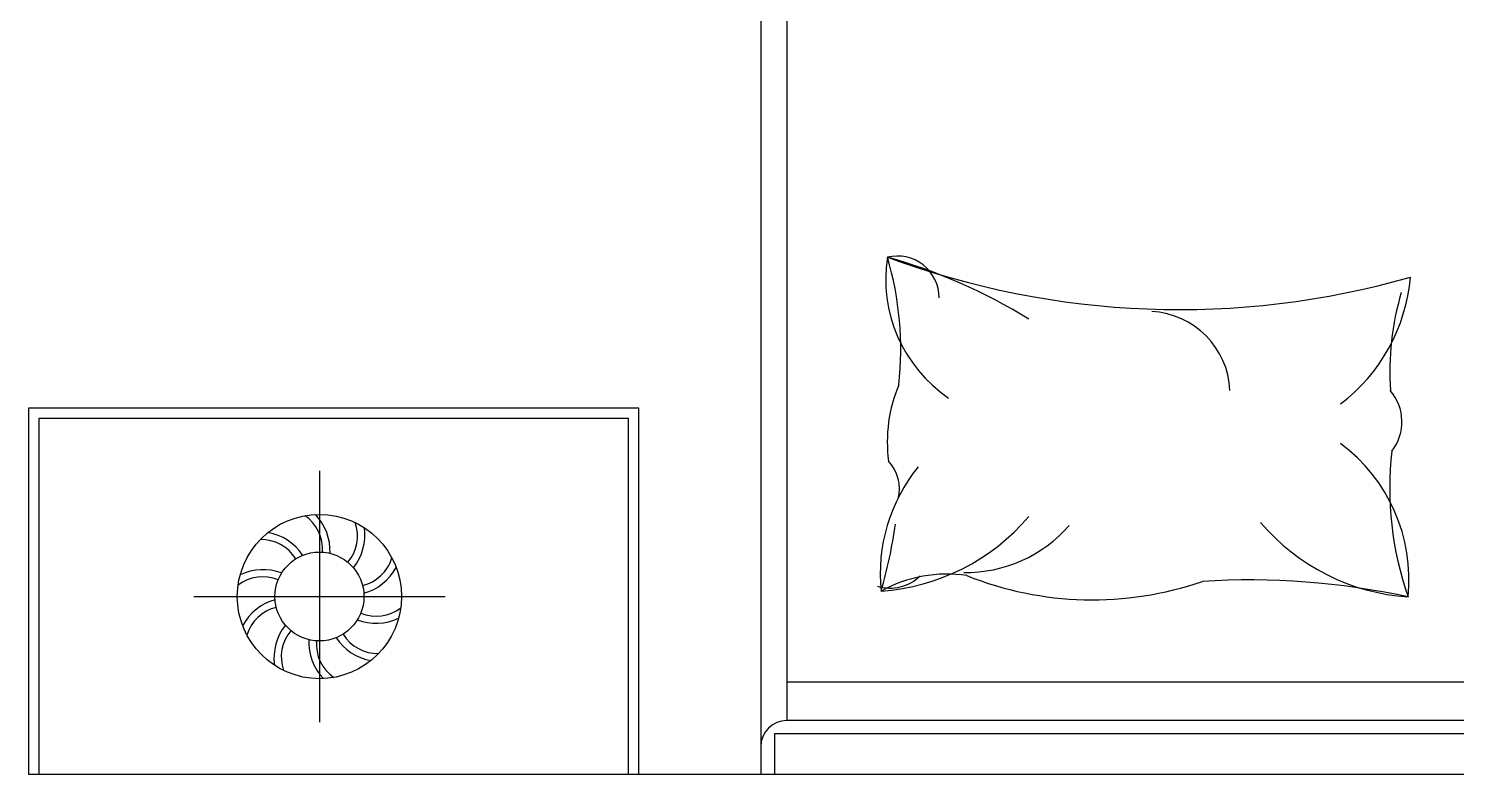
# Model space of a CAD drawing. Header units: millimetres. Extents: x -20622 to 21990, y -10877 to 8500.
# Drawn here: x -6549 to -4911, y 4920 to 5775 of the extents above; entities that cross this region are included whole.
import ezdxf

# ---------------------------------------------------------------- set-up
doc = ezdxf.new("R2010")
doc.units = ezdxf.units.MM
doc.layers.add('FURNITURE', color=80, linetype='Continuous', lineweight=30)

msp = doc.modelspace()

# ---------------------------------------------------------------- linework, layer by layer
at = {"layer": 'FURNITURE'}
for p, q in [((-6215.3, 5268.3), (-6215.3, 4979.9)), ((-6359.5, 5124.1), (-6071.1, 5124.1)), ((-5679.1, 5026.3), (-4139.1, 5026.3)), ((-4139.1, 4981.9), (-5679.1, 4981.9)), ((-3269, 4920.1), (-6549, 4920.1))]:
    msp.add_line(p, q, dxfattribs=at)
for points in [[(-4109.1, 4920.1), (-4109.1, 6950.1), (-5709.1, 6950.1), (-5709.1, 4920.1)], [(-5849, 4920.1), (-5849, 5340.1), (-6549, 5340.1), (-6549, 4920.1)], [(-5861, 4920.1), (-5861, 5328.1), (-6537, 5328.1), (-6537, 4920.1)], [(-5693, 4920.1), (-5693, 4967), (-4119.1, 4967), (-4119.1, 4920.1)]]:
    msp.add_lwpolyline(points, dxfattribs=at)
msp.add_lwpolyline([(-4139.1, 4981.9), (-4139.1, 6870.1, 0.414214), (-4189.1, 6920.1), (-5629.1, 6920.1, 0.414214), (-5679.1, 6870.1), (-5679.1, 4981.9)], format="xyb", dxfattribs=at)
for radius in [94.2, 51]:
    msp.add_circle((-6215.3, 5124.1), radius, dxfattribs=at)
for centre, radius, start, end in [((-5400.7, 5488.1), 165.1, 171.2621, 235.7572), ((-5552.4, 5466.7), 47.8, 359.7727, 103.8018), ((-5228.9, 6416.2), 963.1, 249.6507, 285.9631), ((-5736.1, 4899.6), 637.3, 58.3499, 74.3137), ((-5923, 5407.2), 374.5, 353.8296, 16.4356), ((-5167.2, 5507.6), 204, 307.1197, 355.09), ((-4657.7, 5380.7), 329.9, 163.7954, 183.5554), ((-5265.8, 5356), 95, 2.63, 86.884), ((-5395.9, 5301.3), 168.1, 157.017, 187.5368), ((-5028.4, 5324.4), 54.7, 322.0833, 40.902), ((-5159.9, 5143.6), 194.3, 354.11, 53.4289), ((-4609.4, 5248), 378.3, 173.4947, 199.1867), ((-5596, 5247.8), 45.9, 345.3506, 43.2684), ((-5377.8, 5150.2), 194.3, 140.9404, 185.89), ((-6258, 5178.7), 46.2, 355.462, 55.6998), ((-6263.6, 5176.3), 60.5, 357.5103, 43.83), ((-6217.8, 5193.4), 46.2, 319.462, 19.6998), ((-5588.2, 5374.7), 245, 274.0129, 319.5811), ((-4949.5, 5368), 245, 220.4189, 265.9871), ((-6285, 5138), 60.5, 33.5103, 79.83), ((-6223.7, 5194.7), 60.5, 321.5103, 7.83), ((-6067.1, 5276.2), 517, 343.6046, 352.3273), ((-5473.4, 5308.1), 156.4, 268.9577, 319.0518), ((-6281.9, 5143.2), 46.2, 31.462, 91.6998), ((-6176.6, 5181.6), 46.2, 283.462, 343.6998), ((-6280.4, 5100.4), 46.2, 67.462, 127.6998), ((-6279.9, 5094.4), 60.5, 69.5103, 115.83), ((-6180.6, 5186.1), 60.5, 285.5103, 331.83), ((-5560.7, 5182.7), 49, 252.9226, 314.4009), ((-5495.5, 4993.5), 156.3, 81.5958, 118.9092), ((-5328.7, 5508.1), 387.8, 248.2026, 288.9817), ((-5148.4, 4287), 856.1, 77.7438, 93.6284), ((-6250.1, 5062.1), 60.5, 105.5103, 151.83), ((-6254.1, 5066.7), 46.2, 103.462, 163.6998), ((-6150.2, 5147.8), 46.2, 247.462, 307.6998), ((-6150.8, 5153.9), 60.5, 249.5103, 295.83), ((-6207, 5053.6), 60.5, 141.5103, 187.83), ((-6212.9, 5054.9), 46.2, 139.462, 199.6998), ((-6148.7, 5105), 46.2, 211.462, 271.6998), ((-6167.1, 5071.9), 60.5, 177.5103, 223.83), ((-6172.7, 5069.5), 46.2, 175.462, 235.6998), ((-6145.6, 5110.2), 60.5, 213.5103, 259.83), ((-5679.1, 4951.9), 30, 90, 180)]:
    msp.add_arc(centre, radius, start, end, dxfattribs=at)

doc.saveas('drawing.dxf')
